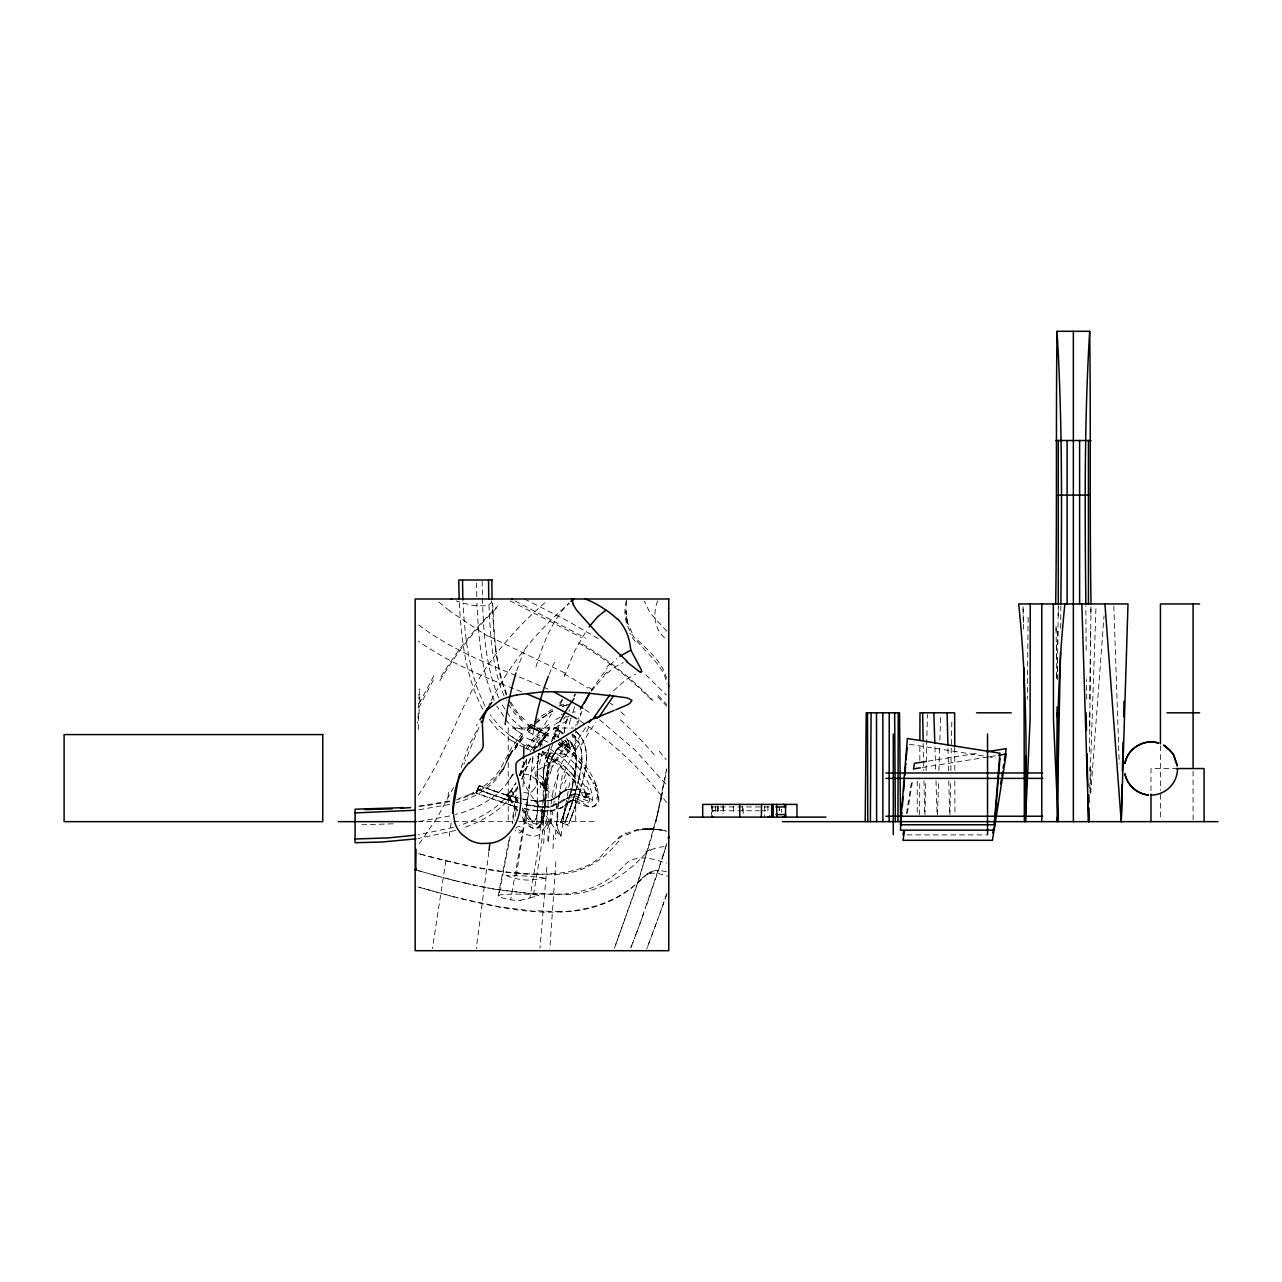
<?xml version="1.0" encoding="UTF-8"?>
<svg xmlns="http://www.w3.org/2000/svg" width="1282" height="1282" viewBox="0 0 1282 1282"><rect width="100%" height="100%" fill="white"/><g stroke="black" fill="none" stroke-linecap="round" stroke-linejoin="round"><path stroke-width="0.75" stroke-dasharray="5 3.75" d="M491.519 600.713L491.375 602.155A3.782 3.782 0 0 1 490.557 603.662L485.894 605.793L476.567 605.761M537.511 793.494L537.094 769.216L538.696 753.383L537.03 773.415M743.223 813.493L743.223 806.218M779.296 809.166L779.296 810.769L779.296 805.993M1089.54 751.701L1090.982 605.889L1090.774 617.539M419.262 689.059L419.262 690.277L419.294 688.931M564.4 732.423L564.881 725.788L568.134 715.741M579.464 793.446C584.608 774.104 593.518 748.448 576.852 732.23M919.643 814.839L919.755 780.834M919.819 760.418L919.867 743.416M1060.839 605.873L1060.711 628.933M1089.604 726.413L1089.684 712.792M543.119 795.545L543.344 777.821M1028.132 617.363L1027.299 699.107M1089.764 699.187L1090.181 658.339M1057.281 679.732L1058.339 605.889L1058.115 617.539M537.783 807.003L536.773 817.82L534.001 821.442L536.325 818.124L537.35 811.009L537.174 767.149M1057.362 671.96L1057.522 658.339M523.489 761.572L523.12 778.446L524.707 784.055A44.774 44.774 0 0 0 526.197 787.18L528.937 791.988A143.071 143.071 0 0 0 530.78 794.952L559.833 835.255A23.909 23.909 0 0 0 560.458 836.024L560.506 836.088A2.628 2.628 0 0 0 560.859 836.425M418.252 729.57L418.621 712.888M1057.698 644.734L1057.906 631.129M1090.357 644.734L1090.549 631.129M578.823 795.545C583.983 775.979 593.39 751.38 578.358 733.865M949.93 814.839L950.619 780.834M950.827 770.626L951.853 719.603M564.384 732.246L564.993 726.125L568.166 716.366M1089.7 771.107L1089.78 767.229M924.963 814.839L925.796 780.834M926.053 770.626L927.431 714.507M543.312 778.607L543.312 778.799A12.195 12.195 0 0 0 537.927 774.6L537.142 774.681M546.661 779.328L546.068 788.382M557.686 815.272L557.077 833.845M937.511 814.839L938.584 780.834M938.905 770.626L939.658 746.813M939.882 740.018L940.684 714.507M543.328 778.222L543.376 777.052M543.344 777.629L543.408 776.091M1089.732 788.606L1096.014 605.905M418.541 707.985L419.182 692.424M543.392 776.555L544.658 762.229L547.51 749.858M560.026 833.973L556.244 824.358L559.224 793.67M564.288 731.798L564.593 728.048M543.424 775.706L543.84 769.152M546.565 779.857L545.844 787.228M545.667 797.965L545.523 800.801M555.891 861.744L549.802 949.209M586.339 759.393L586.403 758.207M1090.004 792.484L1091.222 767.229M574.592 706.799L572.75 713.113M545.475 801.603L544.978 809.455M542.767 809.647C544.513 831.906 528.745 825.496 522.431 809.599M543.953 788.847L544.113 786.411M548.568 841.537L550.058 818.285M546.132 785.529L544.145 812.5L542.094 822.643M543.264 799.455L538.344 847.178L529.883 898.025L520.861 900.188M546.853 867.337L539.978 948.183M544.85 811.41L544.914 810.432M544.818 811.907L540.523 852.642L533.536 894.532L525.203 894.211A257.153 160.186 11.2 0 0 513.473 894.115L505.076 894.323A34.614 21.554 11.2 0 0 500.477 894.74L498.217 895.99L502.143 897.865A37.498 23.364 11.2 0 0 510.701 899.772A27.851 17.355 11.2 0 0 520.925 900.317M1090.694 793.686L1104.01 615.937M544.786 799.824L545.347 792.949M544.85 798.974C545.347 817.387 538.584 844.774 520.909 815.849M545.267 793.814L545.779 787.805M626.433 600.489C616.338 640.359 660.022 651.48 667.105 683.61M548.984 753.447L547.029 789.68C555.507 798.734 560.314 812.243 556.244 824.358M545.555 790.353L545.908 786.475M548.888 749.169C542.526 767.181 562.574 861.087 518.745 829.791M544.417 782.581L545.908 775.674L551.148 765.979M545.795 787.661L546.677 778.975M551.164 803.926L553.584 787.677L558.632 773.623M564.481 728.897L564.336 731.301M543.167 800.144L544.546 786.395M545.956 786.058C547.238 772.117 549.994 757.358 559.321 746.428M546.725 790.914L544.401 787.613M551.068 823.541L558.151 774.024M544.449 787.228L544.626 785.594M558.023 806.314L562.622 772.918M546.276 782.821L547.462 774.328M533.088 758.015L525.171 819.086L515.893 877.561M544.594 785.994L544.722 784.808M488.843 851.937L476.247 948.824M546.132 798.686L546.933 791.923M544.674 785.209L544.818 784.023M528.697 788.077L529.001 785.562M526.966 802.58L528.104 793.061L522.623 792.164M526.982 802.356L525.332 815.096M544.77 784.424C546.981 769.088 551.164 748.848 566.388 741.493M544.866 783.623L546.276 774.632M545.523 803.718L544.866 808.654M560.971 836.377L565.65 802.997M575.698 770.033C577.156 761.268 577.845 745.419 567.301 738.833M449.277 836.217L451.424 820.64M525.364 814.823L524.642 819.999M626.706 600.986L626.545 602.22A119.498 87.368 6.1 0 0 626.177 612.267A82.977 60.719 3.5 0 0 627.972 623.453M445.912 860.526L432.419 948.568M517.399 786.427L511.999 822.323M516.406 797.644L513.088 819.422M524.691 819.695L510.701 899.804M575.506 771.379L573.679 781.251M666.64 768.847L655.935 821.393L666.72 770.145M586.403 796.138L584.207 791.635M569.144 724.346L570.875 718M543.312 813.99L541.052 823.605L537.655 828.284L540.475 825.977L541.917 822.323C538.2 835.928 524.931 824.23 521.117 817.131M562.814 822.115L569.881 781.283M537.11 774.713L537.046 776.379A17.676 17.676 0 0 0 539.049 780.145L544.385 787.805M570.586 793.43L576.227 763.768L575.506 751.524L572.573 744.89L573.631 746.477M534.241 748.624L538.12 734.65L551.372 713.962M906.422 813.621L911.662 780.754M907.352 813.237L912.592 780.353M512.816 821.073L512.351 823.861M529.867 779.616L532.495 770.322L538.664 760.338M541.565 812.852C541.405 828.941 528.44 829.005 521.55 815.769M543.744 815.416L542.735 820.512M510.204 836.249L498.97 895.124M508.858 840.335L498.169 895.894M544.145 813.253L543.584 816.121M574.753 775.995L574.528 777.164M574.176 778.911L573.935 780.081M579.32 777.325C581.611 764.809 585.137 748.96 575.137 738.833M661.608 796.731L662.538 792.34L659.637 805.513M661.368 797.837L660.631 801.122M573.615 781.539L571.243 791.026M579.192 777.805L576.371 789.119M519.771 775.642L522.271 767.678L526.549 759.761M578.791 779.712C581.74 765.306 585.73 747.15 574.112 735.467M519.29 775.418L521.886 767.229L526.437 759.056M659.381 806.618L657.682 813.782M559.641 791.699L559.833 790.85M572.846 784.856L572.509 786.235M578.358 781.411L577.765 783.799M658.611 809.904L652.362 834.374M657.362 815.064L639.75 876.776L614.607 947.702M543.135 818.156L542.462 820.64M575.81 725.884L576.259 724.314M572.429 786.571L568.263 801.122M577.285 785.69L575.442 792.228M549.994 774.12L552.927 765.354M540.059 747.278C538.52 739.97 560.25 716.638 541.581 736.557M652.009 835.672L635.552 889.564L614.11 948.984M570.682 793.077L570.971 792.052M461.119 767.63L468.299 747.15L478.17 727.759M570.875 792.404L563.118 816.025M526.421 759.393L526.309 767.261L524.242 770.162M570.49 793.766L560.763 822.307L562.67 817.227M535.972 666.977C542.895 644.061 551.869 620.456 568.92 603.069M540.363 746.14L547.398 731.093M657.666 600.873C652.378 614.302 654.333 630.6 666.624 639.51M575.522 791.956L575.217 793.093M575.185 793.125L574.224 796.378M666.768 843.524L666.175 845.88M574.64 794.904L575.009 793.718M666.095 845.767L665.054 849.597M665.759 846.889L665.086 849.117M664.3 852.065L664.733 850.238M579.256 794.151L573.198 812.147M664.397 851.36L663.916 853.315M574.368 795.802L573.455 798.686M663.707 853.588L642.09 917.527M663.355 854.709L660.294 864.453M578.599 796.25L571.339 817.227M573.839 797.58L571.291 805.32L572.173 802.74M572.894 800.417L574.272 796.09L573.022 800.16M477.833 790.033L476.535 792.901L479.18 785.69L499.515 792.917M478.859 787.244L479.244 785.722L507.72 795.417M659.685 866.744L645.455 908.601M567.99 801.971L564.529 812.163M572.333 802.147L573.182 799.551M572.445 801.875L572.733 801.026M476.696 791.459C475.189 795.096 481.407 779.985 477.641 788.911M571.756 803.862L572.621 801.282M566.868 805.368L560.763 822.307M570.586 807.291L572.044 802.997M564.16 676.736L574.464 651.288L586.996 629.686M571.468 804.727L569.977 809.006M575.714 805.048L575.281 806.266M571.003 806.17L568.743 812.548M666.944 893.554L662.906 905.06M666.656 894.435L657.602 919.803M570.105 808.734L570.41 807.884M574.865 807.484L574.576 808.285M476.856 790.978L477.465 789.359L479.724 790.193M580.778 713.064L580.121 714.779M570.282 808.141L569.416 810.593M561.901 784.007L562.526 782.292M569.512 810.448L569.817 809.583M573.727 810.705L568.295 825.191L571.099 817.852M661.832 908.105L650.551 938.857M478.539 788.174L477.946 789.76M643.564 913.89L634.83 937.591M567.029 817.243L568.904 812.147L568.07 814.294M568.247 813.958L565.747 820.64M641.641 919.162L636.801 932.334M656.737 922.191L646.705 948.984M567.413 744.377L566.708 745.611M567.461 816.057L567.798 815.032M572.044 815.32L570.907 818.381M562.51 817.644L562.814 816.842M566.948 817.451L567.253 816.506M635.952 934.145L633.837 940.219M566.42 818.861L566.708 817.98M649.654 941.228L646.961 948.343M561.917 819.246L562.221 818.445M566.564 818.365L564.433 824.022L568.166 825.223M632.843 942.847L633.885 939.674M632.827 942.43L630.84 948.087M576.932 722.407L577.413 721.189M565.09 822.323L565.907 820.063M630.728 947.959L631.786 945.203M561.612 820.047L560.987 821.65M527.222 766.299L521.886 779.135M563.952 778.623L565.618 774.665M519.595 775.69L526.357 759.505L525.059 762.582M478.955 727.439L465.19 761.155M521.534 771.203L521.87 770.402M463.908 764.2L464.549 762.678M521.197 772.004L519.771 775.273M528.376 763.495L531.661 756.043M577.509 724.314L582.397 710.004M578.454 718.705L578.887 717.696M530.54 758.351L521.037 780.818M569.048 711.398L569.753 709.956M519.915 775.69L522.655 771.684M453.556 787.308L437.098 817.9L418.269 845.319M553.071 756.124L558.583 748.48M507.592 760.226L509.435 756.492M418.797 707.728L434.454 677.89M507.223 760.963L503.938 767.389M509.162 757.037L509.675 755.995M488.971 705.052L490.093 702.776M509.563 756.204L510.044 755.274M560.01 704.699L562.622 699.668M508.217 757.95L508.826 756.749M419.102 703.578L435.143 673.467M508.297 757.806L504.387 765.338M508.633 757.133L509.13 756.14M508.97 756.46L509.451 755.531M509.851 755.659L513.345 749.041M509.307 755.787L509.755 754.906M509.659 755.114L513.537 747.871M510.268 754.826L522.736 735.644M509.916 754.601L522.575 735.195M586.371 732.006L589.912 725.115M491.246 700.501C510.412 663.291 537.703 630.6 569.24 603.229M565.843 755.354L565.747 755.483A6.538 6.538 0 0 1 564.497 756.284L551.484 762.518A107.464 107.464 0 0 1 547.494 764.985L537.687 769.841A10.737 10.737 0 0 0 535.652 770.979L534.947 773.094L536.036 778.062M552.173 757.325C554.866 753.255 561.885 740.131 567.75 747.262M512.784 774.12C501.534 795.866 478.458 808.589 455.43 814.487M511.935 775.626L508.281 781.411M530.075 752.101L530.748 750.932M591.178 690.389L607.203 668.082M552.446 766.844L553.263 765.466M581.323 744.778L595.345 722.487M517.559 787.356L508.217 800.16M501.422 771.748C491.887 788.238 474.036 797.853 456.168 802.74M517.191 787.997C505.284 808.269 483.987 821.089 462.161 828.348M573.391 746.461L585.762 727.471M552.798 737.951L559.785 730.644M501.903 769.569C492.24 785.898 474.308 795.193 456.472 799.904M531.453 749.778L538.632 739.906L547.654 730.564M553.007 737.615L555.651 734.025M525.828 748.255L534.049 737.519L543.664 728.272M555.715 761.604L563.247 750.643M566.404 746.076L564.705 748.576M418.333 795.193C435.447 769.841 447.578 741.621 460.318 713.946C479.756 670.085 510.396 631.786 546.997 601.002M554.08 761.556L553.616 762.229L554.561 760.867M536.485 747.967L544.834 737.438L535.107 748.384L532.286 747.294M554.545 760.883L562.445 750.002M565.058 746.428L564.032 747.855M536.918 747.23L548.199 734.057L544.818 737.454M566.676 745.066L567.349 744.217M591.339 691.158L604.399 675.79M510.22 792.052L516.069 782.805L508.81 793.895M509.98 792.372C497.688 809.07 478.619 819.198 459.277 825.512M557.59 737.086L560.763 730.804M559.529 703.113L562.654 699.091M541.453 756.668L546.805 750.066M532.959 750.355L544.081 737.615M522.271 733.08L511.951 747.198L500.092 769.408L494.66 777.004L481.391 788.494L469.084 794.824L473.731 792.741M548.087 733.641L546.276 735.708M547.735 733.512L545.042 736.541M521.95 798.942L537.655 801.154L549.962 800.433L556.468 797.596L564.24 790.529L569.689 789.215L585.505 793.221M560.458 794.455C566.083 785.385 589.56 788.462 589.512 798.686C590.601 804.455 584.255 802.66 580.506 800.625M560.09 794.824L551.629 800.272L536.95 801.218M557.83 796.362L559 795.128M609.895 665.166L616.898 658.579M526.934 730.964L529.562 728.288M560.138 745.547L562.013 743.816M527.287 729.811L529.274 728.096M529.129 728.721L548.584 713.433M538.12 733.304L549.161 723.977M528.809 728.545L539.273 719.619L551.164 711.879M561.965 792.084L560.378 793.622L566.932 789.568M613.469 690.726L626.738 679.156L635.792 674.124M618.853 840.912C602.764 861.744 578.583 875.398 551.677 874.404M523.777 770.578L523.344 771.011A25.368 25.368 0 0 0 522.752 771.572M563.038 806.891L560.122 808.477L567.445 803.429L560.122 808.477L550.443 811.057L538.648 811.057L522.383 808.285L538.648 811.057L551.18 810.961L561.244 807.932L570.923 800.641L575.714 800.769M641.353 878.843C620.52 900.893 590.265 911.742 560.25 911.903M527.655 727.343L540.683 716.494L552.398 709.234M567.606 803.285L570.474 800.946C578.839 801.106 593.903 814.727 598.886 800.785C598.822 776.956 579.384 756.652 562.221 742.214M642.042 878.202L648.339 873.058A22.9 17.419 -86.4 0 1 654.012 870.943M607.123 673.242L615.664 666.592L623.389 662.457M568.952 802.035L568.327 802.596L571.259 800.849L575.714 801.875M559.305 747.807L561.276 746.236M557.91 796.298L552.654 799.648L555.058 798.526M548.199 730.083L549.497 728.945M645.936 853.331C623.869 876.824 595.056 895.477 561.532 894.628M555.378 727.791L571.596 717.904M554.305 725.067L555.154 724.426M556.003 723.801L564.497 718.417M538.344 827.852L539.466 827.13M548.103 713.625L551.228 711.798M555.843 719.523L562.045 716.077M626.481 835.031L635.744 830.848A82.977 60.719 -86.5 0 1 646.929 829.134M527.896 729.586L528.505 728.208M551.677 711.59L552.718 710.997M650.038 850.575L650.871 850.11M551.757 711.51L552.83 710.917M566.708 717.263L568.775 716.301M558.92 706.062L566.58 703.241M585.457 792.965A19.086 10.769 61.5 0 0 587.989 793.622L591.531 794.68M524.066 774.104L528.248 774.665A48.203 48.203 0 0 1 546.693 789.936M562.205 706.446L565.202 705.356M562.173 706.542L564.128 705.821M469.324 794.712L458.764 798.494M565.25 705.437L570.41 704.058L565.907 705.212M455.703 830.416L417.74 838.588M453.475 827.323L418.108 834.806M529.883 898.025L538.648 895.413L533.536 894.532M449.742 804.471L417.772 809.952M449.453 800.994L418.589 806.154M449.806 815.945L419.727 821.361M449.998 801.587L424.855 806.041M589.175 796.186C581.067 800.465 583.951 791.619 589.416 793.782L588.23 793.622L586.98 790.401M572.044 712.263L575.281 711.927M559.978 730.548A33.348 5.881 -66.1 0 0 559.817 730.58L564.176 733.801M585.441 796.779L586.323 796.619M928.104 761.155L978.887 753.015M922.255 767.501L988.646 756.861M990.601 756.54L996.467 755.611M545.571 801.09L549.962 800.433M564.881 744.586L565.474 744.554A22.066 6.346 -73.1 0 1 565.747 744.586M588.005 793.686L585.65 793.302L588.262 793.702M551.917 810.865L533.248 810.4M573.967 789.488L567.862 789.52L575.682 789.808M662.233 829.887L649.141 828.877L639.269 829.967L652.586 829.15L667.121 830.8M392.981 823.813L358.367 824.887M554.898 894.387C581.131 894.66 607.428 884.917 624.751 864.821C635.984 853.411 653.419 858.571 666.48 863.395M568.423 747.566L568.391 747.566A2.195 2.195 0 0 1 567.862 747.326M587.412 793.526L585.762 794.84L586.066 797.981L585.842 796.779M543.472 806.682C557.718 809.952 566.051 789.295 579.801 800.337M526.101 728.032L508.217 728.032L508.217 821.65M527.158 728.032L573.727 728.032M1177.533 768.543L1150.98 768.543L1150.98 792.148M711.59 806.955L762.966 806.955M764.312 806.955L769.104 806.955M711.59 810.769L759.409 810.769M760.995 810.769L769.665 810.769M417.82 821.65L451.985 821.65M453.604 821.65L513.265 821.65M519.034 821.65L597.043 821.65M906.999 834.903L986.499 834.903M566.548 741.477A26.041 6.538 -67.7 0 0 566.388 741.477L566.66 741.493M542.831 806.682L526.87 804.808M570.186 789.263L572.573 789.408L570.49 789.215M575.714 793.943C563.391 798.221 553.295 811.746 537.719 806.442M536.709 874.58C498.313 873.443 460.575 864.965 423.621 855.046M575.538 793.927L587.893 797.5M540.475 811.202L542.078 811.266M537.398 894.451L494.724 889.195M533.921 894.035L498.522 889.852M534.61 911.31L499.243 906.823L456.889 897.721M649.141 828.877L652.586 829.15C631.385 825.752 613.693 839.998 601.578 855.719C580.442 876.551 542.783 875.221 513.585 872.77L525.973 873.747C489.564 871.343 453.812 863.203 418.685 853.652M536.533 801.186L523.729 799.343M537.286 806.394L530.155 805.4M909.371 744.217L996.002 757.983M525.7 804.599C541.533 809.711 558.263 806.715 570.186 795.769C578.134 794.503 584.832 802.34 592.492 800.93C592.669 778.783 572.461 759.521 555.699 746.733M497.576 889.676L487.112 887.801M529.642 805.32L524.162 804.247L526.582 804.743M493.73 889.003L485.221 887.432M486.07 887.545L479.532 886.295M484.163 887.176L472.802 884.852M666.512 871.728L665.63 871.552A61.456 46.777 -85 0 0 654.012 870.815M574.961 800.593L583.791 803.83M477.721 885.846L470.558 884.356M665.278 831.008L666.592 831.313M574.785 789.792L575.634 789.984M468.315 883.859L470.943 884.372M519.05 798.349L509.771 795.994M468.699 883.859L457.145 881.215M466.44 883.346L452.674 880.109M521.886 803.702L505.06 799.135L477.753 789.456M455.206 880.654L450.447 879.548M454.597 897.144L418.012 886.968M517.688 802.708L515.14 802.067M450.719 879.516L441.152 877.128M517.095 802.548L515.797 802.212M448.492 878.939L443.62 877.673M513.665 806.041L517.495 807.083L505.236 803.526M515.092 802.019L513.745 801.683M438.54 876.423L440.992 876.968M438.38 876.263L433.332 874.997M510.012 796.058L509.114 795.818M513.697 801.651L510.973 800.913M421.922 854.581L418.557 853.636M435.752 875.542L428.124 873.523M504.627 794.503L517.271 797.901L501.214 793.462M504.531 803.317L476.247 793.189L515.076 806.426M430.528 874.1L418.076 870.622M506.31 795.016L509.082 795.802M425.303 872.609L422.772 871.872M509.899 800.561L506.15 799.471M509.435 804.824L512.255 805.641M420.015 871.183L420.977 871.472M419.727 887.481C492.272 907.047 587.557 937.527 647.474 873.635L645.487 875.029L652.025 872.561L649.077 872.93L659.236 873.699L668.755 876.423M417.708 870.382L418.974 870.766M508.153 800.048L480.846 790.673M505.38 799.199L493.33 795.209M457.594 601.402L456.296 600.97M519.514 728.689L517.672 728.032M496.102 791.795L489.323 789.456M491.038 794.439L485.926 792.58M484.259 787.597L479.212 785.674M482.529 791.315L484.227 791.956M479.148 790.016L481.407 790.85M588.374 797.676C595.97 803.526 600.473 795.769 595.745 789.279M564.433 824.022L560.843 822.371L568.198 825.079M521.646 691.783C485.99 677.777 449.95 663.403 418.461 641.208M554.273 727.15L560.555 730.628M531.485 746.957L532.687 747.454M525.748 748.351L530.636 750.371M531.886 747.134L525.796 744.522M529.466 746.124L527.847 745.419M537.991 753.303C553.199 759.104 566.131 769.937 575.714 782.982M584.528 804.151C595.04 812.355 601.514 799.343 596.242 790.513M526.197 744.698L527.03 745.066M584.336 797.741L585.329 798.205M548.199 689.139C503.922 669.829 457.065 654.301 418.269 624.606M542.847 745.163L530.7 739.474M524.05 747.566L508.217 738.688M544.273 752.342L542.639 751.589L559.465 761.828L572.445 774.296M569.737 747.71L559.962 738.704M543.696 733.721L538.68 731.237M543.344 733.544L544.417 734.073M544.049 733.897L545.844 734.778M539.402 731.605L537.959 730.884M545.347 734.073L541.949 732.359M545.491 734.602L546.565 735.147M537.318 728.032L548.472 733.705M545.01 733.897L546.036 734.41M542.302 732.535L540.555 731.653M545.699 734.249L546.709 734.762M546.212 734.971L548.023 735.9M538.328 731.061L535.107 729.41M546.372 734.586L547.398 735.099M524.498 598.982L566.388 620.264L598.325 638.644M547.045 734.923L548.071 735.451M539.866 731.301L540.908 731.83M547.302 735.515L548.392 736.076M542.895 730.9L529.45 723.336M520.829 742.134L509.771 735.387M540.219 731.477L537.254 729.923M536.886 730.339L532.607 728.032M547.927 742.246L523.793 729.522M564.609 672.874L488.49 636.096M538.841 730.772L533.905 728.032M534.931 729.314L534.097 728.865M519.547 741.461L518.232 740.756M537.03 729.795L536.132 729.314M510.124 600.841L581.323 637.458M514.963 600.905L585.73 638.164M552.574 737.871L553.616 738.464M552.927 738.063L553.952 738.672M481.455 632.17L449.325 610.809M549.786 748.688L562.926 758.079L573.919 769.456M516.037 739.506L508.842 734.698M583.967 797.516L573.695 780.305L560.442 766.62M529.722 726.349L527.351 724.827M531.918 726.83L527.078 723.529M522.367 734.746L507.864 722.327L496.743 705.869M584.961 709.571L591.274 713.818M511.71 741.044L497.047 729.009L487.785 717.407M588.47 687.088L592.637 689.924M533.296 821.458L528.937 818.237L523.601 811.346M580.009 720.708L586.403 725.131M588.005 726.237C618.228 747.021 644.59 773.254 666.592 802.548M559.064 741.941L575.201 756.156M559.529 742.807L573.134 754.441M509.355 735.083L499.483 726.381L490.381 714.923M599.575 719.763L634.943 749.922L666.095 784.456M522.351 728.593L511.149 718.417L500.942 703.001M610.264 703.081L612.924 705.212M522.463 721.221L513.537 712.119L506.198 700.469M564.641 744.618L561.628 741.99M620.744 711.831L624.59 715.244M524.466 719.587L517.447 712.488L509.579 700.18M564.913 766.508L575.714 778.302M522.383 719.587L514.899 711.029L508.361 699.86M522.367 808.061L531.982 820.528M570.105 742.39L572.669 745.018L568.583 740.996M645.808 674.813L666.384 694.972M561.933 733.352L561.516 732.935A20.64 20.64 0 0 0 559 731.012A24.166 24.166 0 0 0 554.545 728.48M657.65 696.751L666.704 706.222M556.42 736.958L555.186 735.676A60.318 60.318 0 0 1 553.568 733.913M572.75 754.056L575.169 756.588M658.291 695.549L666.832 704.603M572.092 733.913L575.378 739.057M573.31 754.633L584.432 768.046L593.422 783.398M573.679 735.003L572.798 734.089M567.157 739.506L568.695 741.108L566.388 738.496M572.926 753.736L584.272 767.549L593.47 783.639M574.128 752.598L575.714 754.249M637.907 640.359C649.317 651.4 662.49 662.185 666.592 678.338M574.448 735.82L575.73 737.246M578.31 733.833L576.211 731.349M558.888 737.535L554.802 732.871M666.8 631.241L650.006 612.876L644.413 601.162M528.697 817.099L530.395 819.022M572.814 774.745L583.07 789.44M572.83 768.142L585.393 786.972M659.301 751.3L666.095 759.633M575.009 770.803L575.714 771.7M517.559 810.208L507.464 793.686M522.623 810.368L523.296 811.394M516.326 810.368L510.733 801.474M517.303 810.593L509.291 797.292M632.026 632.731L627.827 623.469M517.896 802.356L511.63 791.523M518.184 801.154L513.425 792.901A3.317 2.852 -29.3 0 0 507.864 792.981A3.317 2.852 -29.3 0 0 510.124 797.372A3.317 2.852 -29.3 0 0 513.393 792.853M517.495 802.131L513.457 795.112M507.448 795.802L511.037 801.987M482.817 709.299C465.254 676.191 461.103 637.939 459.228 601.082M485.125 706.094C469.004 674.444 464.981 638.308 463.026 603.325M569.929 746.973L566.596 738.16M573.599 746.412L575.714 752.47M498.682 697.857C483.25 660.759 482.945 619.559 482.096 580.009M494.147 700.517C480.974 669.877 478.442 635.984 476.952 603.053M504.05 695.918C491.823 666.464 490.173 633.981 488.859 602.508M560.186 834.326L560.683 835.495A12.211 12.211 0 0 1 560.859 835.96M546.949 790.978L545.795 788.126M506.246 695.1L499.9 674.941L495.445 649.782M594.928 787.1L595.489 788.318M506.775 694.251C495.221 664.941 493.923 632.827 492.625 601.723M595.008 787.308L595.553 788.526M595.505 788.622L596.13 790.417M565.442 740.387L567.99 746.076A13.525 13.525 0 0 1 568.343 746.797M494.387 640.423L492.144 602.556M1113.818 605.905L1119.234 763.335M934.931 746.813L935.684 770.626M936.004 780.834L937.078 814.839M947.991 748.512L948.536 770.626M948.792 780.834L949.625 814.839M476.776 596.467L476.583 583.294M923.216 743.416L923.761 770.626M923.969 780.834L924.659 814.839M1056.144 631.129L1056.048 625.312L1056.753 679.732L1056.688 671.96M1023.469 629.19L1023.052 605.889L1023.405 625.312M1086.751 699.107L1086.495 679.524M1056.352 644.734L1056.528 658.339M1086.174 650.262L1085.854 605.873M954.737 747.791L954.802 771.107M954.834 780.834L954.946 814.839M1193.077 771.107L1193.077 819.711M1160.434 745.836L1160.434 790.545M1160.434 794.439L1160.434 819.711M917.239 781.091L917.239 813.541M781.555 809.166L781.555 812.355M767.902 805.993L767.902 813.942M764.729 806.218L764.729 817.115M742.406 806.218L742.406 813.493M733.48 806.218L733.48 813.493M723.304 806.218L723.304 813.493M723.032 804.407L723.032 813.493M718.112 806.218L718.112 813.493M717.824 806.218L717.824 813.493M717.359 806.218L717.359 813.493M715.404 806.218L715.404 813.493M712.6 806.218L712.6 813.493M711.59 804.407L711.59 814.567M575.714 728.032L575.714 821.65M476.551 605.889A104.323 104.323 0 0 1 457.626 601.29M554.866 893.874A222.555 216.979 33 0 1 533.937 893.442M449.437 610.681A264.781 258.579 -73 0 1 438.011 601.29M488.378 636.289A359.441 350.964 -38.9 0 1 481.343 632.347M564.112 673.947A251.961 224.638 41.9 0 1 587.829 688.13M620.456 719.827A343.88 321.109 43.6 0 1 654.525 755.21M560.218 911.262A240.038 234.526 30.7 0 1 534.658 910.557M582.541 644.125A314.987 280.117 43.8 0 1 652.987 700.565M650.823 849.934A56.809 43.107 -88.7 0 1 667.073 846.729M645.551 852.209A51.665 37.899 -82.6 0 1 649.798 849.581M561.484 894.035A224.59 219.975 28.8 0 1 537.43 893.73M578.406 642.859A327.968 292.857 40.1 0 1 652.875 701.238M646.913 829.47A143.151 104.739 -80.2 0 1 665.31 830.816M617.78 838.236A65.67 47.081 -84.8 0 1 625.953 832.771M551.645 874.036A205.681 200.889 33.3 0 1 536.709 874.18M635.231 641.433A65.67 47.081 5.2 0 1 629.766 633.244M523.473 775.914A2.003 2.003 0 0 1 523.921 773.959M532.879 735.163A543.744 240.872 64.7 0 1 533.729 729.923M549.193 674.188A543.744 240.872 64.7 0 1 554.417 662.441M557.125 772.02A131.341 61.52 -70.7 0 1 572.637 744.602M536.773 823.877A103.922 30.207 -85.7 0 1 538.456 798.59M548.007 835.832A206.146 6.811 -86.8 0 1 547.606 842.242M544.513 829.919A265.935 13.621 -87.1 0 1 543.632 844.117M549.033 756.636A507.175 237.939 65 0 1 560.01 723.673M606.915 666.912A415.865 150.603 82.9 0 1 609.639 664.06M564.032 772.806A144.513 63.042 -71.3 0 1 580.522 742.534M564.641 783.334A62.449 27.355 -71 0 1 565.955 779.953M564.801 791.811A54.02 35.223 -72.1 0 1 566.628 785.818M560.026 793.798A52.386 47.883 -68.6 0 1 560.442 791.859M556.66 808.573A85.59 17.788 -87.8 0 1 556.757 806.154M550.651 823.364A90.445 13.349 -87.8 0 1 550.956 809.583M555.811 829.422A184.624 12.564 -88.9 0 1 555.443 839.165M553.6 834.87A253.948 22.739 -89.2 0 1 552.975 850.062M545.828 758.64A502.4 230.568 64.8 0 1 558.199 725.468M604.175 674.813A404.92 147.414 82.6 0 1 606.931 672.329M476.455 725.5A154.144 73.763 -66.3 0 1 477.337 724.042M448.604 792.372A267.473 3.942 -82.4 0 1 447.322 801.875M516.726 670.774A566.019 237.539 63.7 0 1 524.562 650.423M419.775 697.104A38.829 1.971 -85.2 0 1 419.807 702.344M441.104 676.656A314.987 280.117 -46.2 0 1 497.544 606.21M419.054 713.754A62.546 5.368 -89.2 0 1 419.214 708.946M439.854 680.79A327.968 292.857 -49.9 0 1 498.217 606.338M418.285 713.241A55.014 3.077 -84.9 0 1 417.66 723.192M419.07 694.716A44.405 1.619 -86.4 0 1 419.47 691.559M522.287 729.442A24.759 24.759 0 0 1 519.53 728.609M517.335 731.157A70.462 68.811 -73 0 1 513.922 728.336M530.411 740.018A105.461 102.977 -38.9 0 1 526.694 738.015M569.849 800.881A11.506 8.75 -85 0 1 574.833 800.753M558.039 743.512A83.827 74.548 43.8 0 1 571.516 755.066M569.545 795.481A14.631 11.105 -88.7 0 1 575.265 793.943M552.013 739.922A87.288 77.946 40.1 0 1 552.686 740.339M558.567 744.217A87.288 77.946 40.1 0 1 571.484 755.258M543.456 754.12A76.471 68.25 33.2 0 1 563.439 767.966M573.326 737.775A12.387 9.166 2.6 0 1 571.996 734.682M527.447 749.249A76.407 68.138 -48.1 0 1 539.482 734.762M515.124 748.72A83.827 74.548 -46.2 0 1 524.05 736.413M514.787 749.81A87.288 77.946 -49.9 0 1 523.569 737.358M571.964 744.682A17.66 15.705 87.2 0 1 574.657 751.54M533.216 750.867A76.471 68.25 -56.8 0 1 543.039 738.047M534.306 788.879A8.621 8.621 0 0 1 528.12 793.173M562.029 733.256A12.98 12.98 0 0 1 562.702 734.025M535.924 778.078A15.961 15.961 0 0 1 534.69 788.718M564.913 754.457A8.782 8.782 0 0 0 564.304 754.313L559.962 753.688A54.469 54.469 0 0 0 558.247 753.463L544.578 752.726A56.424 56.424 0 0 0 541.565 752.822M564.913 754.585A1.651 1.651 0 0 1 565.522 754.697M543.087 779.055A9.663 9.663 0 0 1 546.132 788.093M539.546 764.28A144.706 64.1 64.7 0 1 544.802 745.948M549.658 763.094A97.865 53.203 -73.8 0 1 552.302 759.264A97.993 53.315 -73.8 0 0 549.658 763.062M540.587 787.885A27.659 8.045 -85.7 0 1 541.036 781.171M542.526 781.475A58.555 0.849 -86.3 0 1 542.318 784.68M543.84 770.001A134.979 63.331 65 0 1 551.084 753.031M559.256 746.124A110.669 40.079 82.9 0 1 559.978 745.355M551.933 762.566A101.534 51.168 -74.1 0 1 554.545 758.607M547.093 776.523A32.931 14.374 -71.3 0 1 552.35 766.572M548.039 779.36A14.374 9.375 -72.1 0 1 548.536 777.757M546.773 779.889A13.942 12.74 -68.6 0 1 546.885 779.376M545.876 783.815A22.772 4.727 -87.8 0 1 545.908 783.174M544.273 787.757A24.07 3.558 -87.8 0 1 544.353 784.087M544.097 783.366A55.254 2.772 -88.6 0 1 543.921 789.023M542.991 770.53A133.713 61.36 64.8 0 1 550.491 754.585M558.519 748.223A107.768 39.229 82.6 0 1 559.256 747.566M516.037 811.506A62.449 3.606 -81.5 0 1 514.242 820.368M532.174 761.46A150.635 63.219 63.7 0 1 534.882 748.319M537.11 742.246A150.635 63.219 63.7 0 1 537.334 741.733M548.504 820.672A132.399 18.204 81.3 0 1 546.308 828.973M555.539 731.285A93.362 25.191 -88.8 0 1 556.837 730.436M557.622 729.41A65.606 15.464 -81.8 0 1 559.224 730.115M537.142 757.197A99.371 56.616 -70.7 0 1 540.107 753.415M522.928 786.795A37.819 15.192 -82.1 0 1 524.242 777.052M528.184 809.439A65.35 3.878 -82.6 0 1 525.444 824.871M549.065 823.957A137.895 22.371 83.2 0 1 546.036 831.842M561.949 742.118A83.506 26.938 -88.2 0 1 563.327 741.445M563.92 740.659A56.632 16.73 -81.6 0 1 565.763 740.98M566.58 741.685A7.644 1.907 -66 0 1 567.077 741.717M569.016 743.223A6.25 3.077 -55.6 0 1 564.913 747.502M547.238 822.435A138.424 23.044 83.2 0 1 544.065 829.502M561.244 744.986A79.756 26.457 -88.9 0 1 562.606 744.473M562.91 743.993A53.491 16.762 -83.4 0 1 564.913 744.377M565.683 744.842A10.464 3.013 -72.9 0 1 566.259 744.73M566.772 745.836A16.121 5.112 -63.2 0 1 566.452 746.316M543.376 819.919A129.081 15.256 80 0 1 541.613 826.586M547.286 728.08A96.182 23.348 -89.5 0 1 548.472 727.311M549.193 726.798A66.824 13.974 -82.4 0 1 549.85 727.215M513.489 774.04A105.461 102.977 51.1 0 1 512.431 775.914M561.356 714.747A59.629 55.11 -22.7 0 1 564.433 713.289M424.807 805.753A330.596 312.311 0.9 0 1 417.884 806.57M504.9 765.642A93.858 91.631 52.3 0 1 502.368 769.873M561.131 705.42A67.321 61.456 -21 0 1 561.644 705.212M504.403 767.662A96.038 94.403 53.5 0 1 501.855 772.036M560.619 705.356A64.228 59.132 -17.3 0 1 561.58 704.956M564.048 717.648A53.876 48.908 -19.7 0 1 566.291 716.462M586.739 786.283A59.629 55.11 67.3 0 1 588.374 789.808M495.717 649.75A330.596 312.311 -89.1 0 1 494.66 640.391M535.844 729.827A93.858 91.631 -37.7 0 1 531.613 727.295M594.768 783.03A67.321 61.456 69 0 1 596.258 786.571M533.825 729.33A96.038 94.403 -36.5 0 1 529.45 726.782M594.848 782.677A64.228 59.132 72.7 0 1 596.515 786.507M525.7 745.771A113.056 110.909 -28.7 0 1 519.434 742.679M583.839 788.975A53.876 48.908 70.3 0 1 585.009 791.218M586.819 796.378A4.808 2.66 78.3 0 1 587.861 793.766M515.957 828.348A3.317 3.141 -52 0 1 521.165 827.515A3.317 3.141 -52 0 1 519.979 832.739A3.317 3.141 -52 0 1 515.54 830.143M711.59 813.301A2.548 2.548 0 0 1 714.138 810.769M585.778 794.808L585.714 795.721L586.002 794.119L585.682 794.92M576.227 763.832L575.971 767.069L576.227 763.768M506.582 875.638L513.377 878.106A40.703 15.977 9.5 0 0 518.938 879.164L524.626 879.901A20.352 7.996 9.5 0 0 528.681 880.093L546.933 878.25L534.37 876.68A259.044 101.711 9.5 0 0 523.168 875.862L506.582 875.638M555.058 728.032L553.295 729.474L555.058 728.032M534.53 821.233L533.088 821.281L534.53 821.233M655.118 829.358L646.128 828.877L656.993 829.566L655.118 829.358M537.703 801.17L534.418 800.913L537.703 801.17M558.519 737.471L557.702 736.637L558.519 737.471M569.096 745.227L567.974 743.336L569.096 745.227M627.138 623.437L626.033 611.226L627.138 623.437M530.139 729.971A83.827 74.548 -46.2 0 0 528.569 731.525A87.288 77.946 -49.9 0 1 530.331 730.003"/><path stroke-width="1.5" d="M876.616 821.65L876.503 712.808M1057.169 780.866L1057.057 706.959M1067.105 603.95L1067.105 440.511M415.721 869.308L416.009 849.277M571.964 598.982A5.785 5.785 0 0 0 572.301 600.184L573.086 603.806M867.786 821.65L867.497 712.808M871.103 712.808L870.382 821.65M1058.275 603.95L1058.275 440.511M1079.604 440.511L1079.604 603.95M889.243 712.808L889.115 821.65M919.883 740.018L919.963 712.808L954.625 712.808L954.737 746.813M1091.03 603.95C1089.508 513.04 1090.918 422.195 1089.684 331.301L1057.025 331.301C1055.855 422.195 1057.073 513.04 1055.679 603.95M1088.434 440.511L1088.434 603.95M1057.009 716.686L1057.025 712.792M898.249 712.808L897.961 821.65M1060.518 652.201L1057.025 821.65L1057.009 817.772M1060.855 603.95C1061.768 513.072 1062.554 422.05 1057.025 331.301M1053.323 603.95L1053.467 719.667L1058.115 821.65C1056.608 749.041 1057.33 676.239 1064.877 603.95M865.206 821.65L866.231 712.808L899.515 712.808L900.541 821.65M523.553 758.415L523.953 745.916M1122.087 784.712L1121.237 821.65L1104.924 603.95M1122.407 771.107L1123.08 741.957M1123.657 716.686L1124.01 701.142M1026.225 755.899L1024.366 821.65L1023.981 668.066M1089.059 808.045L1088.594 821.65L1081.832 603.95M1089.684 331.301C1084.155 422.066 1084.925 513.072 1085.854 603.95M1089.043 815.656L1088.594 821.65L1088.001 796.378M901.839 812.516L900.413 830.159L994.143 830.159L999.944 758.607M902.32 806.634L903.105 796.843M903.586 790.962L904.371 781.155M904.852 775.273L905.813 763.511M906.118 759.585L907.079 747.823M531.02 753.768L525.908 756.027A68.218 68.218 0 0 0 522.864 757.518L517.559 761.332A7.948 7.948 0 0 0 515.941 764.264L516.021 771.524A60.879 60.879 0 0 0 516.646 774.296C523.729 795.802 523.152 823.669 503.457 838.252A29.919 29.919 0 0 1 489.852 843.3L489.003 850.591M452.514 813.012L458.043 780.289M903.025 834.903L903.65 831.024M913.505 769.136L914.435 763.335L926.149 761.46M904.563 830.64L903.025 840.303L992.46 840.303L1006.226 754.04L998.406 755.29M992.781 832.947L993.406 829.021M995.585 815.288L996.21 811.378M996.851 807.452L997.476 803.526M1000.601 783.927L1001.226 780.001M1001.851 776.091L1002.476 772.165M1003.101 768.238L1003.726 764.328M1004.351 760.402L1006.226 748.64L986.691 751.765M416.009 868.251L415.769 869.276M458.395 778.655L458.956 776.171M455.19 790.722L455.607 788.895A55.927 55.927 0 0 1 469.036 762.614M668.419 837.915L668.755 836.793M668.387 838.444L668.755 837.21M481.135 722.279L481.679 720.997M482.769 718.465L486.118 711.013M459.26 774.921L459.95 773.383M486.695 709.779L487.272 708.561M584.4 703.017L585.121 701.558M585.858 700.1L589.624 693.081M580.345 708.994L589.688 693.514M593.438 718.224L609.944 694.796M598.774 717.343L613.437 696.014L625.904 697.696A32.963 32.963 0 0 1 628.164 698.241L631.898 700.389L630.007 703.241A29.839 29.839 0 0 1 626.674 705.148L615.745 709.811M589.239 722.407L590.986 719.891L559.529 739.634L531.581 753.512M588.983 626.93L597.749 616.706L605.953 610.12A77.545 77.545 0 0 1 615.152 617.139L617.011 618.918M469.404 762.95L469.773 762.566A95.301 95.301 0 0 1 471.968 760.418L481.679 750.098A13.557 13.557 0 0 0 483.266 745.707L482.353 723.401L484.596 714.218A20.336 20.336 0 0 1 487.513 709.763L499.483 700.805M571.227 601.514L574.24 598.982M571.115 601.114L572.301 600.184M619.863 656.224L630.84 650.134L630.103 645.054A48.764 48.764 0 0 0 617.363 618.581M591.178 719.811L614.222 710.404M626.337 661.496L638.837 671.191M516.886 694.876L540.443 692.088A281.463 281.463 0 0 1 551.805 691.735L584.512 692.745L613.437 696.014M914.435 768.751L920.3 767.806M489.852 843.284L480.462 843.508A32.515 32.515 0 0 1 469.276 839.902L461.76 834.278A29.598 29.598 0 0 1 454.87 822.996L452.963 810.609A87.609 87.609 0 0 1 455.334 790.77M415.528 835.175L387.597 837.947L355.082 838.973M416.009 838.845L381.908 842.018L355.082 842.707L355.082 809.214L403.125 807.644M415.352 810.224L355.082 812.932M410.625 807.548L400.513 808.317M392.1 808.798L364.745 809.567M1055.679 440.511L1091.03 440.511M1056.705 495.108L1090.004 495.108M492.272 580.009L458.764 580.009L459.164 599.159M1199.615 603.95L1160.434 603.95L1160.434 743.897M976.563 712.808L1011.226 712.808M1166.957 712.808L1199.615 712.808M1176.347 768.543L1204.07 768.543L1204.07 821.65M885.878 772.982L1042.699 772.982M885.878 778.382L1042.699 778.382M775.914 806.955L785.674 806.955A2.548 2.5 90 0 0 783.046 804.407M775.914 814.567L785.674 814.567A2.548 2.5 -90 0 1 783.046 817.115M885.878 816.233L1042.699 816.233M689.347 817.115L825.977 817.115M338.4 821.65L416.265 821.65M782.517 821.65L1217.9 821.65M415.176 869.629L416.442 870.013M415.176 869.757L416.153 870.045M451.777 599.399L450.655 598.982M585.265 598.982L586.595 599.495A91.615 91.615 0 0 1 605.953 610.136M527.014 693.899L546.372 702.151L576.708 718.737M640.439 672.137L641.753 671.736A4.359 4.359 0 0 0 641.577 670.871A10.32 10.32 0 0 0 641.337 670.165L640.872 669.076A56.36 56.36 0 0 0 639.718 666.752L630.84 650.134M554.161 691.976L582.829 708.193M511.646 598.982L512.48 599.463M639.205 671.431L639.285 671.496A10.144 10.144 0 0 0 640.439 672.153M595.441 716.75L597.524 718.24M627.186 661.304L597.781 633.997L577.269 610.937A40.527 40.527 0 0 1 572.974 603.838M668.419 685.021L668.739 686.399M1121.109 817.756L1121.237 821.65L1128 603.95L1018.693 603.95C1026.241 676.239 1026.962 749.041 1025.456 821.65L1030.103 719.667L1030.247 603.95M462.882 599.992L462.514 580.009M1088.819 794.76L1089.059 802.468M933.841 712.808L934.818 743.416M947.11 712.808L947.911 745.114M1086.094 712.808L1086.495 730.291M1087.024 753.624L1087.793 786.667M488.762 599.303L488.538 580.009M922.607 712.808L923.152 740.018M492.064 599.335L491.855 580.009M895.365 821.65L894.644 712.808M1193.077 603.95L1193.077 767.229M1150.98 794.119L1150.98 821.65M1073.354 331.301L1073.354 821.65M1041.785 603.95L1041.785 821.65M987.541 734.041L987.541 834.63M893.298 734.041L893.298 834.63M882.865 712.808L882.865 821.65M796.987 817.115L796.987 804.407L702.696 804.407L702.696 817.115M785.545 804.407L785.545 817.115M776.652 804.407L776.796 817.115M773.222 804.407L773.222 817.115M771.684 804.407L771.684 817.115M761.524 804.407L761.38 817.115M739.762 804.407L739.762 817.115M668.595 608.405A35.928 27.307 3.2 0 1 668.467 607.972M479.981 719.779A154.144 73.763 -66.3 0 1 491.919 702.408M499.387 700.613A72.85 72.85 0 0 1 516.902 694.988M534.193 727.343A543.744 240.872 64.7 0 1 548.359 676.239M574.144 696.11A507.175 237.939 65 0 1 575.169 694.475M559.994 721.782A502.4 230.568 64.8 0 1 573.983 698.706M505.172 724.538A566.019 237.539 63.7 0 1 516.037 672.954M769.713 815.961A2.548 2.5 -90 0 1 767.63 817.115M711.991 816.025A3.493 2.532 -89.8 0 0 713.321 816.842A3.493 2.436 -74.6 0 1 711.879 816.217M1177.533 768.543A26.553 26.553 0 0 1 1150.98 795.096M907.4 738.496L900.413 824.759L994.143 824.759L999.944 753.207L907.4 738.496M1125.067 762.726L1124.939 763.367C1127.471 748.432 1144.297 738.304 1158.688 743.143C1144.522 738.432 1127.968 748.095 1125.067 762.726M668.755 598.982L415.176 598.982L415.176 950.699L668.755 950.699L668.755 598.982M322.744 734.57L64.1 734.57L64.1 821.65L322.744 821.65L322.744 734.57M1148.368 794.968C1137.006 794.023 1127.006 784.921 1124.939 773.719C1127.022 784.937 1137.006 793.991 1148.368 794.968M1164.633 745.771L1163.495 745.13L1169.745 749.778L1173.751 754.89L1177.405 765.947L1173.046 753.8L1164.633 745.771"/></g></svg>
